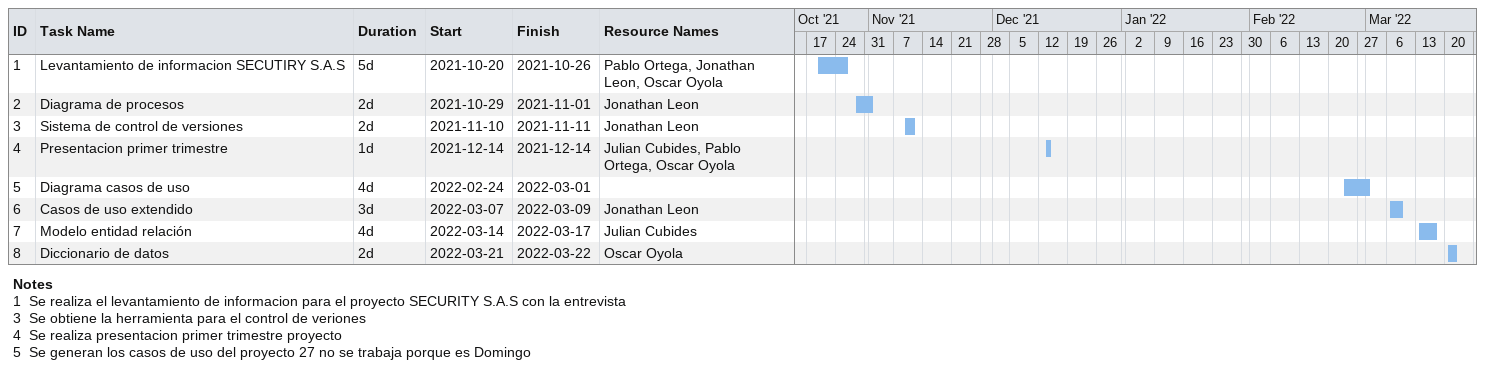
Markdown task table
| ID | Task | Duration | Start | Finish | Resources |
|---|---|---|---|---|---|
| 1 | Levantamiento de informacion SECUTIRY S.A.S | 5d | 2021-10-20 | 2021-10-26 | Pablo Ortega, Jonathan Leon, Oscar Oyola |
| 2 | Diagrama de procesos | 2d | 2021-10-29 | 2021-11-01 | Jonathan Leon |
| 3 | Sistema de control de versiones | 2d | 2021-11-10 | 2021-11-11 | Jonathan Leon |
| 4 | Presentacion primer trimestre | 1d | 2021-12-14 | 2021-12-14 | Julian Cubides, Pablo Ortega, Oscar Oyola |
| 5 | Diagrama casos de uso | 4d | 2022-02-24 | 2022-03-01 |  |
| 6 | Casos de uso extendido | 3d | 2022-03-07 | 2022-03-09 | Jonathan Leon |
| 7 | Modelo entidad relación | 4d | 2022-03-14 | 2022-03-17 | Julian Cubides |
| 8 | Diccionario de datos | 2d | 2022-03-21 | 2022-03-22 | Oscar Oyola |

Notes
- 1: Se realiza el levantamiento de informacion para el proyecto SECURITY S.A.S con la entrevista
- 3: Se obtiene la herramienta para el control de veriones
- 4: Se realiza presentacion primer trimestre proyecto
- 5: Se generan los casos de uso del proyecto 27 no se trabaja porque es Domingo
